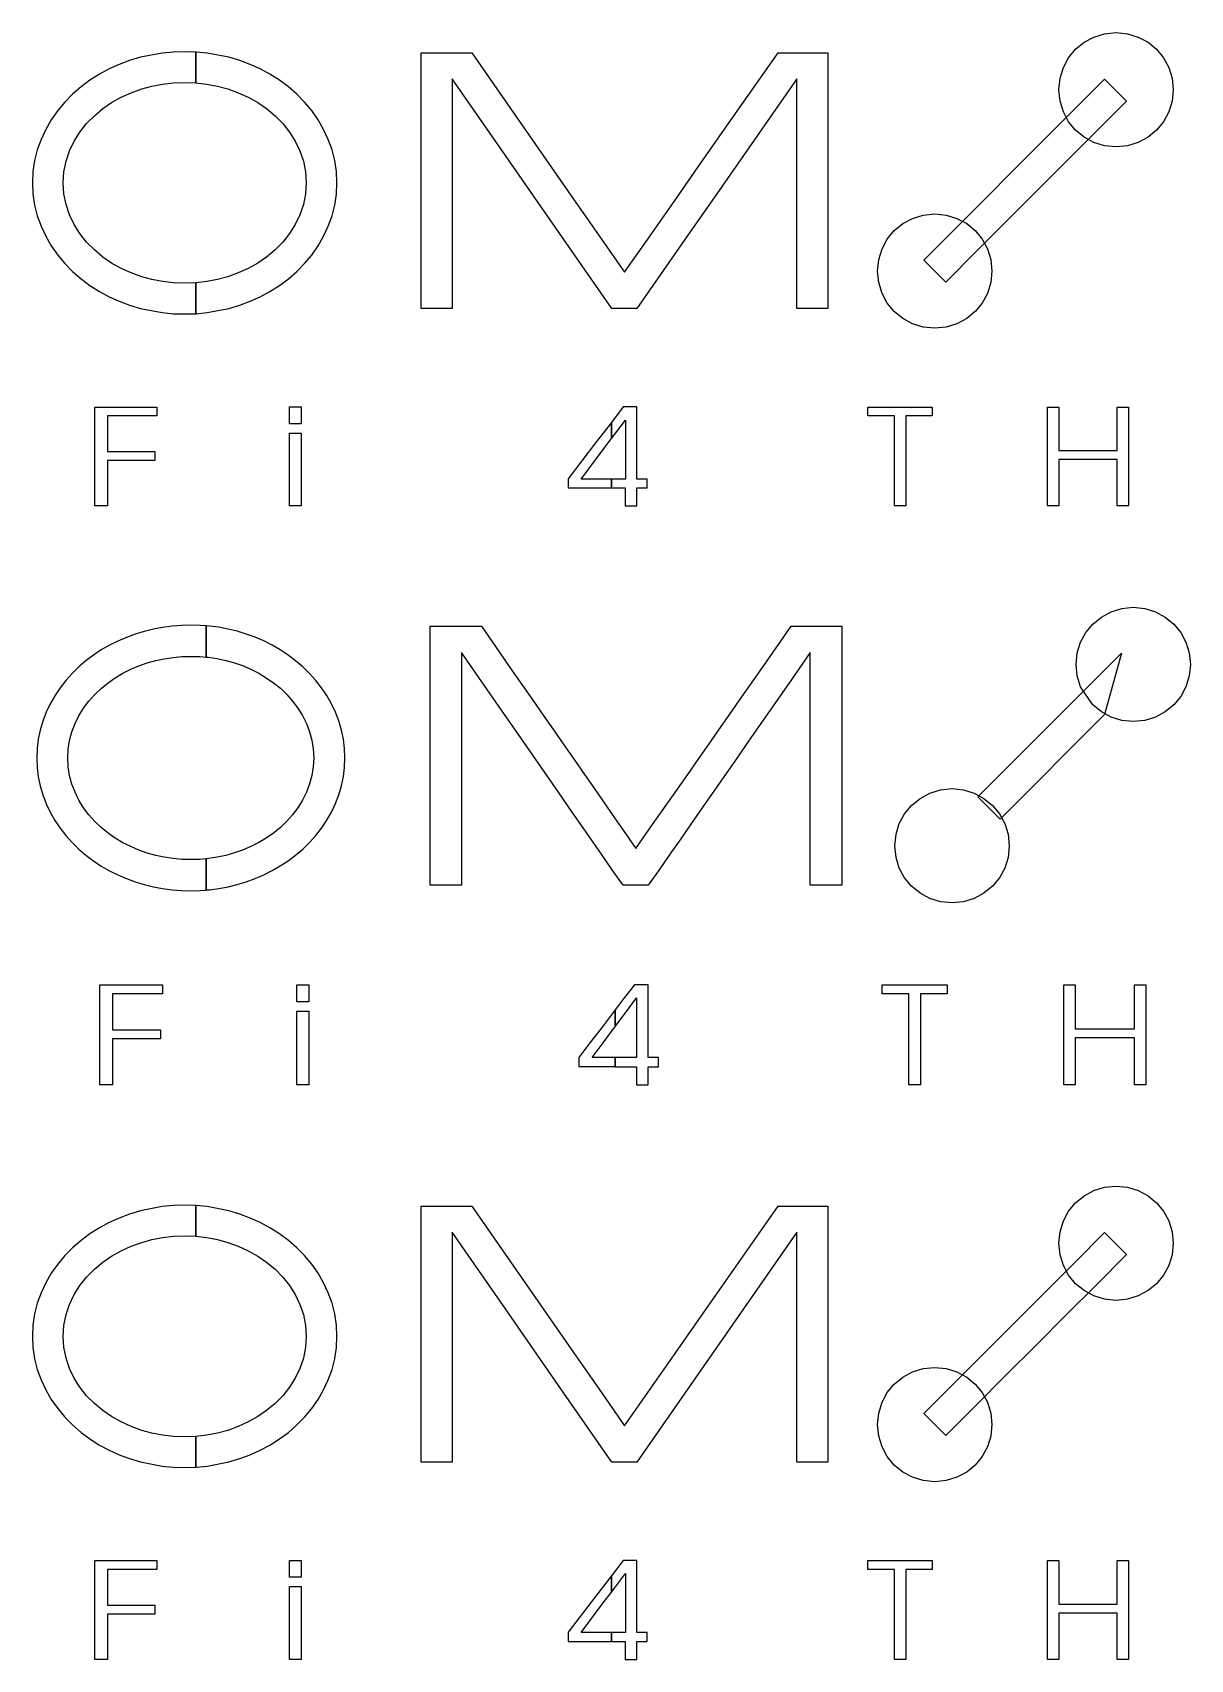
# Model space of a CAD drawing. Extents: x 0 to 129, y -3 to 21.
# Drawn here: x 77.32 to 92.62, y 0 to 21.5 of the extents above; entities that cross this region are included whole.
import ezdxf

# ---------------------------------------------------------------- set-up
doc = ezdxf.new("R2010")
doc.units = 0
doc.layers.add('48', color=253, linetype='CONTINUOUS')

msp = doc.modelspace()

# ---------------------------------------------------------------- linework, layer by layer
at = {"layer": '48'}
for p, q in [((91.4834, 21.4806), (91.6358, 21.4959)), ((91.6358, 21.4959), (91.7882, 21.4806)), ((91.1013, 21.2749), (91.2131, 21.3671)), ((91.2131, 21.3671), (91.3414, 21.4367)), ((91.3414, 21.4367), (91.4834, 21.4806)), ((91.7882, 21.4806), (91.9301, 21.4367)), ((91.9301, 21.4367), (92.0584, 21.3671)), ((92.0584, 21.3671), (92.1702, 21.2749)), ((78.4605, 21.0737), (78.3277, 21.0143)), ((78.5995, 21.1253), (78.4605, 21.0737)), ((78.7442, 21.169), (78.5995, 21.1253)), ((79.028, 21.2246), (78.7442, 21.169)), ((79.1768, 21.2386), (79.028, 21.2246)), ((79.3277, 21.2426), (79.1768, 21.2386)), ((79.4725, 21.2386), (79.3277, 21.2426)), ((79.4725, 20.8317), (79.4725, 21.2386)), ((79.4765, 21.2386), (79.4725, 21.2386)), ((79.4725, 21.2386), (79.4725, 20.8317)), ((79.6254, 21.2246), (79.4765, 21.2386)), ((79.9091, 21.169), (79.6254, 21.2246)), ((80.0539, 21.1253), (79.9091, 21.169)), ((80.1928, 21.0737), (80.0539, 21.1253)), ((80.3256, 21.0143), (80.1928, 21.0737)), ((82.4514, 17.8479), (82.4514, 21.2282)), ((82.4514, 21.2282), (83.1209, 21.2282)), ((83.1209, 21.2282), (84.4671, 19.2947)), ((86.4925, 20.2614), (87.1687, 21.2282)), ((87.1687, 21.2282), (87.828, 21.2282)), ((87.828, 21.2282), (87.828, 17.8479)), ((90.9395, 21.0349), (91.0091, 21.1631)), ((91.0091, 21.1631), (91.1013, 21.2749)), ((92.1702, 21.2749), (92.2624, 21.1631)), ((92.2624, 21.1631), (92.332, 21.0349)), ((78.0737, 20.8655), (77.9566, 20.7781)), ((78.2007, 20.945), (78.0737, 20.8655)), ((78.3277, 21.0143), (78.2007, 20.945)), ((80.4526, 20.945), (80.3256, 21.0143)), ((80.5796, 20.8655), (80.4526, 20.945)), ((80.6988, 20.7781), (80.5796, 20.8655)), ((83.2136, 20.3795), (82.8621, 20.8858)), ((82.8621, 20.8858), (82.8621, 17.8479)), ((87.4171, 20.8858), (87.0645, 20.3795)), ((87.4171, 17.8479), (87.4171, 20.8858)), ((90.8804, 20.7405), (90.8956, 20.8929)), ((90.8956, 20.8929), (90.9395, 21.0349)), ((91.0864, 20.4819), (91.4849, 20.8804)), ((91.4849, 20.8804), (91.7755, 20.5899)), ((92.332, 21.0349), (92.3759, 20.8929)), ((92.3759, 20.8929), (92.3912, 20.7405)), ((77.8453, 20.6808), (77.7442, 20.5777)), ((77.9566, 20.7781), (77.8453, 20.6808)), ((78.3615, 20.5698), (78.4864, 20.6412)), ((78.4864, 20.6412), (78.6193, 20.7006)), ((78.6193, 20.7006), (78.7582, 20.7522)), ((78.7582, 20.7522), (78.8931, 20.788)), ((78.8931, 20.788), (79.0341, 20.8157)), ((79.0341, 20.8157), (79.1788, 20.8317)), ((79.1788, 20.8317), (79.3277, 20.8375)), ((79.3277, 20.8375), (79.4725, 20.8317)), ((79.4725, 20.8317), (79.4745, 20.8317)), ((79.4745, 20.8317), (79.6193, 20.8157)), ((79.6193, 20.8157), (79.7602, 20.788)), ((79.7602, 20.788), (79.8951, 20.7522)), ((79.8951, 20.7522), (80.0341, 20.7006)), ((80.0341, 20.7006), (80.1669, 20.6412)), ((80.1669, 20.6412), (80.2919, 20.5698)), ((80.808, 20.6808), (80.6988, 20.7781)), ((80.9111, 20.5777), (80.808, 20.6808)), ((90.8956, 20.5881), (90.8804, 20.7405)), ((92.3912, 20.7405), (92.3759, 20.5881)), ((77.649, 20.4646), (77.5636, 20.3435)), ((77.7442, 20.5777), (77.649, 20.4646)), ((78.1334, 20.3971), (78.2464, 20.4903)), ((78.2464, 20.4903), (78.3615, 20.5698)), ((80.2919, 20.5698), (80.4069, 20.4923)), ((80.4069, 20.4923), (80.522, 20.3971)), ((81.0064, 20.4646), (80.9111, 20.5777)), ((81.0897, 20.3435), (81.0064, 20.4646)), ((89.0937, 18.4893), (91.0864, 20.4819)), ((90.9395, 20.4461), (90.8956, 20.5881)), ((91.0091, 20.3178), (90.9395, 20.4461)), ((91.7755, 20.5899), (91.3769, 20.1913)), ((92.332, 20.4461), (92.2624, 20.3178)), ((92.3759, 20.5881), (92.332, 20.4461)), ((77.4902, 20.2165), (77.4288, 20.0836)), ((77.5636, 20.3435), (77.4902, 20.2165)), ((77.9408, 20.1809), (78.0302, 20.294)), ((78.0302, 20.294), (78.1334, 20.3971)), ((80.522, 20.3971), (80.6231, 20.294)), ((80.6231, 20.294), (80.7125, 20.1809)), ((81.1631, 20.2165), (81.0897, 20.3435)), ((81.2246, 20.0836), (81.1631, 20.2165)), ((83.5654, 19.8733), (83.2136, 20.3795)), ((86.1544, 19.7781), (86.4925, 20.2614)), ((87.0645, 20.3795), (86.3594, 19.3671)), ((91.1013, 20.2061), (91.0091, 20.3178)), ((91.2131, 20.1139), (91.1013, 20.2061)), ((92.1702, 20.2061), (92.0584, 20.1139)), ((92.2624, 20.3178), (92.1702, 20.2061)), ((77.4288, 20.0836), (77.3792, 19.9467)), ((77.8039, 19.9328), (77.8654, 20.0618)), ((77.8654, 20.0618), (77.9408, 20.1809)), ((80.7125, 20.1809), (80.7879, 20.0618)), ((80.7879, 20.0618), (80.8494, 19.9328)), ((81.2741, 19.9467), (81.2246, 20.0836)), ((91.3769, 20.1913), (90.9784, 19.7928)), ((91.3414, 20.0443), (91.2131, 20.1139)), ((91.4834, 20.0003), (91.3414, 20.0443)), ((91.6358, 19.9851), (91.4834, 20.0003)), ((91.7882, 20.0003), (91.6358, 19.9851)), ((91.9301, 20.0443), (91.7882, 20.0003)), ((92.0584, 20.1139), (91.9301, 20.0443)), ((77.3434, 19.8058), (77.3216, 19.659)), ((77.3792, 19.9467), (77.3434, 19.8058)), ((77.7305, 19.6549), (77.7582, 19.7979)), ((77.7582, 19.7979), (77.8039, 19.9328)), ((80.8494, 19.9328), (80.8951, 19.7979)), ((80.8951, 19.7979), (80.9228, 19.6549)), ((81.3099, 19.8058), (81.2741, 19.9467)), ((81.3317, 19.659), (81.3099, 19.8058)), ((84.269, 18.8609), (83.5654, 19.8733)), ((85.8164, 19.2947), (86.1544, 19.7781)), ((90.9784, 19.7928), (90.5799, 19.3943)), ((77.3216, 19.659), (77.3157, 19.5101)), ((77.7206, 19.5101), (77.7305, 19.6549)), ((80.9228, 19.6549), (80.9327, 19.5101)), ((81.3396, 19.5101), (81.3317, 19.659)), ((77.3157, 19.5101), (77.3216, 19.3613)), ((77.3216, 19.3613), (77.3434, 19.2144)), ((77.7305, 19.3653), (77.7206, 19.5101)), ((77.7582, 19.2223), (77.7305, 19.3653)), ((80.9228, 19.3653), (80.8951, 19.2223)), ((80.9327, 19.5101), (80.9228, 19.3653)), ((81.3099, 19.2144), (81.3317, 19.3613)), ((81.3317, 19.3613), (81.3396, 19.5101)), ((86.3594, 19.3671), (86.0069, 18.8609)), ((90.5799, 19.3943), (90.1814, 18.9958)), ((77.3434, 19.2144), (77.3792, 19.0735)), ((77.8039, 19.0875), (77.7582, 19.2223)), ((80.8951, 19.2223), (80.8494, 19.0875)), ((81.2741, 19.0735), (81.3099, 19.2144)), ((84.4671, 19.2947), (84.8037, 18.8114)), ((85.4783, 18.8114), (85.8164, 19.2947)), ((77.3792, 19.0735), (77.4288, 18.9366)), ((77.4288, 18.9366), (77.4902, 18.8037)), ((77.8654, 18.9584), (77.8039, 19.0875)), ((77.9408, 18.8393), (77.8654, 18.9584)), ((80.7879, 18.9584), (80.7125, 18.8393)), ((80.8494, 19.0875), (80.7879, 18.9584)), ((81.1631, 18.8037), (81.2246, 18.9366)), ((81.2246, 18.9366), (81.2741, 19.0735)), ((88.7051, 18.8789), (88.8169, 18.9711)), ((88.8169, 18.9711), (88.9451, 19.0407)), ((88.9451, 19.0407), (89.0871, 19.0847)), ((89.0871, 19.0847), (89.2395, 19.0999)), ((89.2395, 19.0999), (89.3919, 19.0847)), ((89.3919, 19.0847), (89.5339, 19.0407)), ((89.5339, 19.0407), (89.6622, 18.9711)), ((89.6622, 18.9711), (89.7739, 18.8789)), ((90.1814, 18.9958), (89.7828, 18.5972)), ((77.4902, 18.8037), (77.5636, 18.6767)), ((78.0302, 18.7263), (77.9408, 18.8393)), ((78.1334, 18.6231), (78.0302, 18.7263)), ((80.6231, 18.7263), (80.522, 18.6231)), ((80.7125, 18.8393), (80.6231, 18.7263)), ((81.0897, 18.6767), (81.1631, 18.8037)), ((84.6205, 18.3547), (84.269, 18.8609)), ((84.8037, 18.8114), (85.1402, 18.328)), ((85.1402, 18.328), (85.4783, 18.8114)), ((86.0069, 18.8609), (85.6543, 18.3547)), ((88.5433, 18.6389), (88.6129, 18.7672)), ((88.6129, 18.7672), (88.7051, 18.8789)), ((89.7739, 18.8789), (89.8661, 18.7672)), ((89.8661, 18.7672), (89.9357, 18.6389)), ((77.5636, 18.6767), (77.649, 18.5556)), ((77.649, 18.5556), (77.7442, 18.4425)), ((78.2464, 18.5299), (78.1334, 18.6231)), ((78.3615, 18.4504), (78.2464, 18.5299)), ((80.4069, 18.5299), (80.2919, 18.4504)), ((80.522, 18.6231), (80.4069, 18.5299)), ((80.9111, 18.4425), (81.0064, 18.5556)), ((81.0064, 18.5556), (81.0897, 18.6767)), ((88.4841, 18.3445), (88.4994, 18.4969)), ((88.4994, 18.4969), (88.5433, 18.6389)), ((89.3843, 18.1987), (89.0937, 18.4893)), ((89.7828, 18.5972), (89.3843, 18.1987)), ((89.9357, 18.6389), (89.9797, 18.4969)), ((89.9797, 18.4969), (89.9949, 18.3445)), ((77.7442, 18.4425), (77.8453, 18.3394)), ((77.8453, 18.3394), (77.9566, 18.2421)), ((78.4864, 18.379), (78.3615, 18.4504)), ((78.6193, 18.3196), (78.4864, 18.379)), ((78.7582, 18.268), (78.6193, 18.3196)), ((80.0341, 18.3196), (79.8951, 18.268)), ((80.1669, 18.379), (80.0341, 18.3196)), ((80.2919, 18.4504), (80.1669, 18.379)), ((80.6988, 18.2421), (80.808, 18.3394)), ((80.808, 18.3394), (80.9111, 18.4425)), ((84.9723, 17.8484), (84.6205, 18.3547)), ((85.6543, 18.3547), (85.3018, 17.8484)), ((88.4994, 18.1921), (88.4841, 18.3445)), ((89.9949, 18.3445), (89.9797, 18.1921)), ((77.9566, 18.2421), (78.0737, 18.1548)), ((78.0737, 18.1548), (78.2007, 18.0735)), ((78.2007, 18.0735), (78.3277, 18.0059)), ((78.8931, 18.2322), (78.7582, 18.268)), ((79.0341, 18.2045), (78.8931, 18.2322)), ((79.1788, 18.1885), (79.0341, 18.2045)), ((79.3277, 18.1827), (79.1788, 18.1885)), ((79.4725, 18.1885), (79.3277, 18.1827)), ((79.4725, 17.7816), (79.4725, 18.1885)), ((79.4745, 18.1885), (79.4725, 18.1885)), ((79.4725, 18.1885), (79.4725, 17.7816)), ((79.6193, 18.2045), (79.4745, 18.1885)), ((79.7602, 18.2322), (79.6193, 18.2045)), ((79.8951, 18.268), (79.7602, 18.2322)), ((80.3256, 18.0059), (80.4526, 18.0735)), ((80.4526, 18.0735), (80.5796, 18.1548)), ((80.5796, 18.1548), (80.6988, 18.2421)), ((88.5433, 18.0501), (88.4994, 18.1921)), ((89.9797, 18.1921), (89.9357, 18.0501)), ((78.3277, 18.0059), (78.4605, 17.9465)), ((78.4605, 17.9465), (78.5995, 17.8949)), ((78.5995, 17.8949), (78.7442, 17.8512)), ((78.7442, 17.8512), (79.028, 17.7956)), ((79.6254, 17.7956), (79.9091, 17.8512)), ((79.9091, 17.8512), (80.0539, 17.8949)), ((80.0539, 17.8949), (80.1928, 17.9465)), ((80.1928, 17.9465), (80.3256, 18.0059)), ((82.8621, 17.8479), (82.4514, 17.8479)), ((85.302, 17.8484), (84.9723, 17.8484)), ((85.3018, 17.8484), (85.302, 17.8484)), ((87.828, 17.8479), (87.4171, 17.8479)), ((88.6129, 17.9218), (88.5433, 18.0501)), ((88.7051, 17.8101), (88.6129, 17.9218)), ((89.8661, 17.9218), (89.7739, 17.8101)), ((89.9357, 18.0501), (89.8661, 17.9218)), ((79.028, 17.7956), (79.1768, 17.7816)), ((79.1768, 17.7816), (79.3277, 17.7776)), ((79.3277, 17.7776), (79.4725, 17.7816)), ((79.4725, 17.7816), (79.4765, 17.7816)), ((79.4765, 17.7816), (79.6254, 17.7956)), ((88.8169, 17.7179), (88.7051, 17.8101)), ((88.9451, 17.6483), (88.8169, 17.7179)), ((89.0871, 17.6043), (88.9451, 17.6483)), ((89.5339, 17.6483), (89.3919, 17.6043)), ((89.6622, 17.7179), (89.5339, 17.6483)), ((89.7739, 17.8101), (89.6622, 17.7179)), ((89.2395, 17.5891), (89.0871, 17.6043)), ((89.3919, 17.6043), (89.2395, 17.5891)), ((78.141, 15.2416), (78.141, 16.5485)), ((78.141, 16.5485), (78.9579, 16.5485)), ((78.9579, 16.4306), (78.3046, 16.4306)), ((78.3046, 16.4306), (78.3046, 15.9587)), ((78.9579, 16.5485), (78.9579, 16.4306)), ((80.714, 16.5502), (80.8677, 16.5502)), ((80.714, 16.3282), (80.714, 16.5502)), ((80.8677, 16.5502), (80.8677, 16.3282)), ((84.966, 16.345), (84.7577, 16.075)), ((85.1227, 16.5492), (84.966, 16.3448)), ((84.966, 16.1304), (85.1506, 16.3765)), ((84.966, 16.1306), (84.966, 16.345)), ((84.966, 16.3448), (84.966, 16.1304)), ((85.3013, 16.5492), (85.1227, 16.5492)), ((85.1506, 16.3765), (85.1506, 15.5967)), ((85.3013, 15.5967), (85.3013, 16.5492)), ((88.3561, 16.5485), (89.2075, 16.5485)), ((88.3561, 16.4306), (88.3561, 16.5485)), ((88.7064, 16.4306), (88.3561, 16.4306)), ((88.7064, 15.2414), (88.7064, 16.4306)), ((89.2075, 16.4306), (88.8575, 16.4306)), ((88.8575, 16.4306), (88.8575, 15.2414)), ((89.2075, 16.5485), (89.2075, 16.4306)), ((90.728, 16.5485), (90.8793, 16.5485)), ((90.728, 15.2416), (90.728, 16.5485)), ((90.8793, 16.5485), (90.8793, 15.9724)), ((91.651, 15.9724), (91.651, 16.5485)), ((91.651, 16.5485), (91.8021, 16.5485)), ((91.8021, 16.5485), (91.8021, 15.2416)), ((80.8677, 16.3282), (80.714, 16.3282)), ((80.714, 16.2048), (80.8677, 16.2048)), ((80.714, 15.2416), (80.714, 16.2048)), ((80.8677, 16.2048), (80.8677, 15.2416)), ((84.8588, 15.9876), (84.966, 16.1306)), ((78.3046, 15.9587), (78.9322, 15.9587)), ((78.9322, 15.9587), (78.9322, 15.8408)), ((84.7577, 16.075), (84.3945, 15.6008)), ((84.5669, 15.5967), (84.8588, 15.9876)), ((90.8793, 15.9724), (91.651, 15.9724)), ((78.9322, 15.8408), (78.3046, 15.8408)), ((78.3046, 15.8408), (78.3046, 15.2416)), ((91.651, 15.8545), (90.8793, 15.8545)), ((90.8793, 15.8545), (90.8793, 15.2416)), ((91.651, 15.2416), (91.651, 15.8545)), ((84.3945, 15.6008), (84.3945, 15.4796)), ((84.3945, 15.4796), (84.966, 15.4796)), ((84.9657, 15.5967), (84.5669, 15.5967)), ((84.9657, 15.4796), (84.9657, 15.5967)), ((84.966, 15.4796), (84.9657, 15.4796)), ((84.9657, 15.4796), (85.1504, 15.4796)), ((84.966, 15.4796), (84.9657, 15.4796)), ((85.1506, 15.5967), (84.966, 15.5967)), ((84.966, 15.5967), (84.966, 15.4796)), ((85.1504, 15.4796), (85.1504, 15.2414)), ((85.4382, 15.5967), (85.3013, 15.5967)), ((85.3013, 15.2414), (85.3013, 15.4796)), ((85.3013, 15.4796), (85.4382, 15.4796)), ((85.4382, 15.4796), (85.4382, 15.5967)), ((78.3046, 15.2416), (78.141, 15.2416)), ((80.8677, 15.2416), (80.714, 15.2416)), ((85.1504, 15.2414), (85.3013, 15.2414)), ((88.8575, 15.2414), (88.7064, 15.2414)), ((90.8793, 15.2416), (90.728, 15.2416)), ((91.8021, 15.2416), (91.651, 15.2416)), ((91.3298, 13.6815), (91.4415, 13.7737)), ((91.4415, 13.7737), (91.5698, 13.8433)), ((91.5698, 13.8433), (91.7118, 13.8873)), ((91.7118, 13.8873), (91.8642, 13.9025)), ((91.8642, 13.9025), (92.0166, 13.8873)), ((92.0166, 13.8873), (92.1586, 13.8433)), ((92.1586, 13.8433), (92.2868, 13.7737)), ((92.2868, 13.7737), (92.3986, 13.6815)), ((78.6743, 13.5481), (78.5569, 13.5051)), ((78.7927, 13.5839), (78.6743, 13.5481)), ((78.9141, 13.6133), (78.7927, 13.5839)), ((79.0355, 13.6365), (78.9141, 13.6133)), ((79.1594, 13.6522), (79.0355, 13.6365)), ((79.2824, 13.6626), (79.1594, 13.6522)), ((79.4071, 13.6657), (79.2824, 13.6626)), ((79.5318, 13.6626), (79.4071, 13.6657)), ((79.6088, 13.6563), (79.5318, 13.6626)), ((79.6547, 13.6535), (79.6088, 13.6575)), ((79.6088, 13.6575), (79.6088, 13.2455)), ((79.6088, 13.2443), (79.6088, 13.6563)), ((79.7787, 13.6377), (79.6547, 13.6535)), ((79.9001, 13.6146), (79.7787, 13.6377)), ((80.0215, 13.5851), (79.9001, 13.6146)), ((80.1399, 13.5493), (80.0215, 13.5851)), ((80.2572, 13.5064), (80.1399, 13.5493)), ((82.5709, 10.2303), (82.5709, 13.6512)), ((82.5709, 13.6512), (83.2483, 13.6512)), ((83.2483, 13.6512), (83.3845, 13.4556)), ((87.2072, 13.4556), (87.3441, 13.6512)), ((87.3441, 13.6512), (88.0108, 13.6512)), ((88.0108, 13.6512), (88.0108, 10.2303)), ((91.168, 13.4415), (91.2376, 13.5698)), ((91.2376, 13.5698), (91.3298, 13.6815)), ((92.3986, 13.6815), (92.4908, 13.5698)), ((92.4908, 13.5698), (92.5604, 13.4415)), ((78.225, 13.3383), (78.1211, 13.2699)), ((78.3322, 13.4002), (78.225, 13.3383)), ((78.4434, 13.4559), (78.3322, 13.4002)), ((78.5569, 13.5051), (78.4434, 13.4559)), ((80.3708, 13.4571), (80.2572, 13.5064)), ((80.482, 13.4015), (80.3708, 13.4571)), ((80.5892, 13.3395), (80.482, 13.4015)), ((80.6931, 13.2712), (80.5892, 13.3395)), ((83.3845, 13.4556), (83.6568, 13.0644)), ((86.9334, 13.0644), (87.2072, 13.4556)), ((91.124, 13.2995), (91.168, 13.4415)), ((92.5604, 13.4415), (92.6043, 13.2995)), ((77.9273, 13.1142), (77.8384, 13.0284)), ((78.0218, 13.1953), (77.9273, 13.1142)), ((78.1211, 13.2699), (78.0218, 13.1953)), ((78.6131, 13.083), (78.7218, 13.129)), ((78.7218, 13.129), (78.8313, 13.1678)), ((78.8313, 13.1678), (78.9448, 13.1988)), ((78.9448, 13.1988), (79.0576, 13.2235)), ((79.0576, 13.2235), (79.1742, 13.241)), ((79.1742, 13.241), (79.29, 13.2514)), ((79.29, 13.2514), (79.4073, 13.2544)), ((79.4073, 13.2544), (79.5247, 13.2514)), ((79.5247, 13.2514), (79.6088, 13.2443)), ((79.6088, 13.2455), (79.6405, 13.2425)), ((79.6405, 13.2425), (79.7563, 13.225)), ((79.7563, 13.225), (79.8699, 13.2011)), ((79.8699, 13.2011), (79.9834, 13.1693)), ((79.9834, 13.1693), (80.0929, 13.1312)), ((80.0929, 13.1312), (80.2008, 13.0853)), ((80.7924, 13.1965), (80.6931, 13.2712)), ((80.8869, 13.1155), (80.7924, 13.1965)), ((80.9758, 13.0296), (80.8869, 13.1155)), ((83.5554, 12.4846), (82.9865, 13.3045)), ((82.9865, 13.3045), (82.9865, 10.2303)), ((87.5948, 13.3045), (87.3093, 12.8945)), ((87.5948, 10.2303), (87.5948, 13.3045)), ((89.8097, 11.3982), (91.7096, 13.2981)), ((91.1088, 13.1471), (91.124, 13.2995)), ((91.124, 12.9947), (91.1088, 13.1471)), ((91.7096, 13.2981), (91.4855, 12.4858)), ((92.6043, 13.2995), (92.6196, 13.1471)), ((92.6196, 13.1471), (92.6043, 12.9947)), ((77.7551, 12.9354), (77.6789, 12.8379)), ((77.8384, 13.0284), (77.7551, 12.9354)), ((78.2227, 12.83), (78.3139, 12.9047)), ((78.3139, 12.9047), (78.4091, 12.9712)), ((78.4091, 12.9712), (78.51, 13.0307)), ((78.51, 13.0307), (78.6131, 13.083)), ((80.2008, 13.0853), (80.3047, 13.033)), ((80.3047, 13.033), (80.4056, 12.9725)), ((80.4056, 12.9725), (80.5008, 12.906)), ((80.5008, 12.906), (80.592, 12.832)), ((81.0591, 12.9367), (80.9758, 13.0296)), ((81.1353, 12.8391), (81.0591, 12.9367)), ((83.6568, 13.0644), (83.7929, 12.8689)), ((86.7965, 12.8689), (86.9334, 13.0644)), ((91.168, 12.8527), (91.124, 12.9947)), ((92.6043, 12.9947), (92.5604, 12.8527)), ((77.6098, 12.7348), (77.5486, 12.6268)), ((77.6789, 12.8379), (77.6098, 12.7348)), ((78.0609, 12.6626), (78.1386, 12.7508)), ((78.1386, 12.7508), (78.2227, 12.83)), ((80.592, 12.832), (80.6761, 12.7518)), ((80.6761, 12.7518), (80.7538, 12.6636)), ((81.2044, 12.736), (81.1353, 12.8391)), ((81.2664, 12.6288), (81.2044, 12.736)), ((83.7929, 12.8689), (83.929, 12.6733)), ((86.6595, 12.6733), (86.7965, 12.8689)), ((87.1665, 12.6895), (86.881, 12.2796)), ((87.3093, 12.8945), (87.1665, 12.6895)), ((91.3298, 12.6127), (91.168, 12.8527)), ((92.4908, 12.7245), (92.3986, 12.6127)), ((92.5604, 12.8527), (92.4908, 12.7245)), ((77.4955, 12.5148), (77.451, 12.399)), ((77.5486, 12.6268), (77.4955, 12.5148)), ((77.8775, 12.3657), (77.9291, 12.4703)), ((77.9291, 12.4703), (77.991, 12.5697)), ((77.991, 12.5697), (78.0609, 12.6626)), ((80.7538, 12.6636), (80.8236, 12.5707)), ((80.8236, 12.5707), (80.8856, 12.4714)), ((80.8856, 12.4714), (80.9372, 12.3667)), ((81.3195, 12.5161), (81.2664, 12.6288)), ((81.3631, 12.4002), (81.3195, 12.5161)), ((83.6977, 12.2796), (83.5554, 12.4846)), ((83.929, 12.6733), (84.0652, 12.4777)), ((84.0652, 12.4777), (84.2013, 12.2821)), ((86.3857, 12.2821), (86.5226, 12.4777)), ((86.5226, 12.4777), (86.6595, 12.6733)), ((91.4855, 12.4858), (90.1038, 11.1041)), ((91.4415, 12.5205), (91.3298, 12.6127)), ((91.5698, 12.4509), (91.4415, 12.5205)), ((92.2868, 12.5205), (92.1586, 12.4509)), ((92.3986, 12.6127), (92.2868, 12.5205)), ((77.416, 12.2798), (77.3906, 12.1584)), ((77.451, 12.399), (77.416, 12.2798)), ((77.8061, 12.1434), (77.8364, 12.257)), ((77.8364, 12.257), (77.8775, 12.3657)), ((80.9372, 12.3667), (80.9783, 12.258)), ((80.9783, 12.258), (81.0086, 12.1452)), ((81.3982, 12.2811), (81.3631, 12.4002)), ((81.4236, 12.1597), (81.3982, 12.2811)), ((84.2666, 11.4597), (83.6977, 12.2796)), ((84.2013, 12.2821), (84.3375, 12.0865)), ((86.2488, 12.0865), (86.3857, 12.2821)), ((86.881, 12.2796), (86.7383, 12.0746)), ((91.7118, 12.407), (91.5698, 12.4509)), ((91.8642, 12.3917), (91.7118, 12.407)), ((92.0166, 12.407), (91.8642, 12.3917)), ((92.1586, 12.4509), (92.0166, 12.407)), ((77.3906, 12.1584), (77.3756, 12.0355)), ((77.7886, 12.0291), (77.8061, 12.1434)), ((81.0086, 12.1452), (81.0261, 12.0302)), ((81.4386, 12.0368), (81.4236, 12.1597)), ((84.3375, 12.0865), (84.4736, 11.891)), ((86.1119, 11.891), (86.2488, 12.0865)), ((86.7383, 12.0746), (86.5955, 11.8696)), ((77.3756, 12.0355), (77.3708, 11.9108)), ((77.3708, 11.9108), (77.3756, 11.7861)), ((77.7822, 11.9118), (77.7886, 12.0291)), ((77.7886, 11.7944), (77.7822, 11.9118)), ((81.0261, 12.0302), (81.0324, 11.9128)), ((81.0324, 11.9128), (81.0261, 11.7955)), ((81.4434, 11.912), (81.4386, 12.0368)), ((81.4386, 11.7873), (81.4434, 11.912)), ((84.4736, 11.891), (84.6098, 11.6954)), ((85.975, 11.6954), (86.1119, 11.891)), ((86.5955, 11.8696), (86.4528, 11.6646)), ((77.3756, 11.7861), (77.3906, 11.6639)), ((77.3906, 11.6639), (77.416, 11.5417)), ((77.8061, 11.6801), (77.7886, 11.7944)), ((77.8364, 11.5674), (77.8061, 11.6801)), ((81.0086, 11.6812), (80.9783, 11.5684)), ((81.0261, 11.7955), (81.0086, 11.6812)), ((81.3982, 11.543), (81.4236, 11.6652)), ((81.4236, 11.6652), (81.4386, 11.7873)), ((84.6098, 11.6954), (84.7459, 11.4998)), ((85.8381, 11.4998), (85.975, 11.6954)), ((86.4528, 11.6646), (86.1673, 11.2547)), ((77.416, 11.5417), (77.451, 11.4226)), ((77.451, 11.4226), (77.4955, 11.3068)), ((77.8775, 11.4579), (77.8364, 11.5674)), ((77.9291, 11.354), (77.8775, 11.4579)), ((80.9372, 11.4589), (80.8856, 11.355)), ((80.9783, 11.5684), (80.9372, 11.4589)), ((81.3195, 11.308), (81.3631, 11.4239)), ((81.3631, 11.4239), (81.3982, 11.543)), ((84.4089, 11.2547), (84.2666, 11.4597)), ((84.7459, 11.4998), (85.0182, 11.1086)), ((85.5643, 11.1086), (85.8381, 11.4998)), ((89.0453, 11.3777), (89.1736, 11.4473)), ((89.1736, 11.4473), (89.3155, 11.4913)), ((89.3155, 11.4913), (89.4679, 11.5065)), ((89.4679, 11.5065), (89.6203, 11.4913)), ((89.6203, 11.4913), (89.7623, 11.4473)), ((89.7623, 11.4473), (89.8906, 11.3777)), ((90.1038, 11.1041), (89.8097, 11.3982)), ((77.4955, 11.3068), (77.5486, 11.1948)), ((77.5486, 11.1948), (77.6098, 11.0868)), ((77.991, 11.2539), (77.9291, 11.354)), ((78.0609, 11.161), (77.991, 11.2539)), ((80.8236, 11.255), (80.7538, 11.162)), ((80.8856, 11.355), (80.8236, 11.255)), ((81.2044, 11.0881), (81.2664, 11.196)), ((81.2664, 11.196), (81.3195, 11.308)), ((84.6933, 10.8447), (84.4089, 11.2547)), ((86.1673, 11.2547), (86.0245, 11.0497)), ((88.8413, 11.1738), (88.9335, 11.2855)), ((88.9335, 11.2855), (89.0453, 11.3777)), ((89.8906, 11.3777), (90.0024, 11.2855)), ((90.0024, 11.2855), (90.0946, 11.1738)), ((77.6098, 11.0868), (77.6789, 10.9837)), ((77.6789, 10.9837), (77.7551, 10.8861)), ((78.1386, 11.0736), (78.0609, 11.161)), ((78.2227, 10.9933), (78.1386, 11.0736)), ((78.3139, 10.9187), (78.2227, 10.9933)), ((80.592, 10.9943), (80.5008, 10.9197)), ((80.6761, 11.0746), (80.592, 10.9943)), ((80.7538, 11.162), (80.6761, 11.0746)), ((81.0591, 10.8874), (81.1353, 10.9849)), ((81.1353, 10.9849), (81.2044, 11.0881)), ((85.0182, 11.1086), (85.1543, 10.9131)), ((85.4274, 10.9131), (85.5643, 11.1086)), ((86.0245, 11.0497), (85.8818, 10.8447)), ((88.7278, 10.9035), (88.7717, 11.0455)), ((88.7717, 11.0455), (88.8413, 11.1738)), ((90.0946, 11.1738), (90.1642, 11.0455)), ((90.1642, 11.0455), (90.2081, 10.9035)), ((77.7551, 10.8861), (77.8384, 10.7942)), ((77.8384, 10.7942), (77.9273, 10.7076)), ((78.4091, 10.8529), (78.3139, 10.9187)), ((78.51, 10.7924), (78.4091, 10.8529)), ((78.6131, 10.7401), (78.51, 10.7924)), ((80.3047, 10.7934), (80.2008, 10.7411)), ((80.4056, 10.8539), (80.3047, 10.7934)), ((80.5008, 10.9197), (80.4056, 10.8539)), ((80.8869, 10.7088), (80.9758, 10.7955)), ((80.9758, 10.7955), (81.0591, 10.8874)), ((84.8356, 10.6398), (84.6933, 10.8447)), ((85.1543, 10.9131), (85.2905, 10.7175)), ((85.2905, 10.7175), (85.4274, 10.9131)), ((85.8818, 10.8447), (85.7391, 10.6398)), ((88.7126, 10.7511), (88.7278, 10.9035)), ((88.7278, 10.5987), (88.7126, 10.7511)), ((90.2081, 10.9035), (90.2233, 10.7511)), ((90.2233, 10.7511), (90.2081, 10.5987)), ((77.9273, 10.7076), (78.0218, 10.6266)), ((78.0218, 10.6266), (78.1211, 10.5526)), ((78.1211, 10.5526), (78.225, 10.4836)), ((78.7218, 10.6941), (78.6131, 10.7401)), ((78.8313, 10.656), (78.7218, 10.6941)), ((78.9448, 10.6243), (78.8313, 10.656)), ((79.0576, 10.5996), (78.9448, 10.6243)), ((79.1742, 10.5821), (79.0576, 10.5996)), ((79.29, 10.5717), (79.1742, 10.5821)), ((79.4073, 10.5686), (79.29, 10.5717)), ((79.5247, 10.5717), (79.4073, 10.5686)), ((79.6088, 10.5788), (79.5247, 10.5717)), ((79.6405, 10.5831), (79.6088, 10.5801)), ((79.6088, 10.5801), (79.6088, 10.1676)), ((79.6088, 10.1661), (79.6088, 10.5788)), ((79.7563, 10.6006), (79.6405, 10.5831)), ((79.8699, 10.6253), (79.7563, 10.6006)), ((79.9834, 10.657), (79.8699, 10.6253)), ((80.0929, 10.6951), (79.9834, 10.657)), ((80.2008, 10.7411), (80.0929, 10.6951)), ((80.5892, 10.4848), (80.6931, 10.5539)), ((80.6931, 10.5539), (80.7924, 10.6278)), ((80.7924, 10.6278), (80.8869, 10.7088)), ((84.9778, 10.4348), (84.8356, 10.6398)), ((85.7391, 10.6398), (85.5963, 10.4348)), ((88.7717, 10.4567), (88.7278, 10.5987)), ((90.2081, 10.5987), (90.1642, 10.4567)), ((78.225, 10.4836), (78.3322, 10.4216)), ((78.3322, 10.4216), (78.4442, 10.3659)), ((78.4442, 10.3659), (78.5569, 10.3174)), ((78.5569, 10.3174), (78.6743, 10.2745)), ((80.1399, 10.2758), (80.2572, 10.3187)), ((80.2572, 10.3187), (80.3708, 10.3672)), ((80.3708, 10.3672), (80.482, 10.4228)), ((80.482, 10.4228), (80.5892, 10.4848)), ((85.1201, 10.2298), (84.9778, 10.4348)), ((85.5963, 10.4348), (85.4536, 10.2298)), ((88.8413, 10.3285), (88.7717, 10.4567)), ((88.9335, 10.2167), (88.8413, 10.3285)), ((90.0946, 10.3285), (90.0024, 10.2167)), ((90.1642, 10.4567), (90.0946, 10.3285)), ((78.6743, 10.2745), (78.7927, 10.2387)), ((78.7927, 10.2387), (78.9141, 10.2085)), ((78.9141, 10.2085), (79.0355, 10.1861)), ((79.0355, 10.1861), (79.1594, 10.1694)), ((79.1594, 10.1694), (79.2824, 10.1597)), ((79.2824, 10.1597), (79.4071, 10.1567)), ((79.4071, 10.1567), (79.5318, 10.1597)), ((79.5318, 10.1597), (79.6088, 10.1661)), ((79.6088, 10.1676), (79.6547, 10.1706)), ((79.6547, 10.1706), (79.7787, 10.1874)), ((79.7787, 10.1874), (79.9001, 10.2097)), ((79.9001, 10.2097), (80.0215, 10.24)), ((80.0215, 10.24), (80.1399, 10.2758)), ((82.9865, 10.2303), (82.5709, 10.2303)), ((85.4536, 10.2298), (85.1201, 10.2298)), ((88.0108, 10.2303), (87.5948, 10.2303)), ((89.0453, 10.1245), (88.9335, 10.2167)), ((89.1736, 10.0549), (89.0453, 10.1245)), ((89.8906, 10.1245), (89.7623, 10.0549)), ((90.0024, 10.2167), (89.8906, 10.1245)), ((89.3155, 10.011), (89.1736, 10.0549)), ((89.4679, 9.9957), (89.3155, 10.011)), ((89.6203, 10.011), (89.4679, 9.9957)), ((89.7623, 10.0549), (89.6203, 10.011)), ((78.2072, 7.592), (78.2072, 8.9148)), ((78.2072, 8.9148), (79.034, 8.9148)), ((79.034, 8.9148), (79.034, 8.7957)), ((80.8109, 8.9164), (80.9664, 8.9164)), ((80.8109, 8.6918), (80.8109, 8.9164)), ((80.9664, 8.9164), (80.9664, 8.6918)), ((85.2714, 8.9143), (85.1239, 8.7231)), ((85.4523, 8.9143), (85.2714, 8.9143)), ((85.4523, 7.9522), (85.4523, 8.9143)), ((88.544, 8.9148), (89.4055, 8.9148)), ((88.544, 8.7957), (88.544, 8.9148)), ((89.4055, 8.9148), (89.4055, 8.7957)), ((90.9438, 8.9148), (91.0967, 8.9148)), ((90.9438, 7.592), (90.9438, 8.9148)), ((91.0967, 8.9148), (91.0967, 8.3319)), ((91.878, 8.3319), (91.878, 8.9148)), ((91.878, 8.9148), (92.0311, 8.9148)), ((92.0311, 8.9148), (92.0311, 7.592)), ((79.034, 8.7957), (78.3725, 8.7957)), ((78.3725, 8.7957), (78.3725, 8.3182)), ((80.9664, 8.6918), (80.8109, 8.6918)), ((85.1239, 8.7231), (85.0159, 8.5826)), ((85.1516, 8.5445), (85.2991, 8.7414)), ((85.2991, 8.7414), (85.2991, 7.9524)), ((88.8986, 8.7957), (88.544, 8.7957)), ((88.8986, 7.5928), (88.8986, 8.7957)), ((89.4055, 8.7957), (89.0515, 8.7957)), ((89.0515, 8.7957), (89.0515, 7.5928)), ((80.8109, 8.5664), (80.9664, 8.5664)), ((80.8109, 7.592), (80.8109, 8.5664)), ((80.9664, 8.5664), (80.9664, 7.592)), ((84.9763, 8.5308), (84.8295, 8.3395)), ((85.0159, 8.5824), (84.9763, 8.5308)), ((85.0159, 8.5826), (85.0159, 8.3619)), ((85.0159, 8.3616), (85.0159, 8.5824)), ((85.0159, 8.3619), (85.1516, 8.5445)), ((78.3725, 8.3182), (79.0081, 8.3182)), ((79.0081, 8.1991), (78.3725, 8.1991)), ((78.3725, 8.1991), (78.3725, 7.5925)), ((79.0081, 8.3182), (79.0081, 8.1991)), ((84.8295, 8.3395), (84.6819, 8.1475)), ((84.8572, 8.1498), (85.0047, 8.3467)), ((85.0047, 8.3467), (85.0159, 8.3616)), ((91.0967, 8.3319), (91.878, 8.3319)), ((91.878, 8.2123), (91.0967, 8.2123)), ((91.0967, 8.2123), (91.0967, 7.592)), ((91.878, 7.592), (91.878, 8.2123)), ((84.6819, 8.1475), (84.5343, 7.9563)), ((84.5343, 7.9563), (84.5343, 7.8333)), ((84.7104, 7.9522), (84.8572, 8.1498)), ((84.5343, 7.8333), (85.0162, 7.8333)), ((85.0159, 7.9522), (84.7104, 7.9522)), ((85.2991, 7.9524), (85.0157, 7.9524)), ((85.0157, 7.9524), (85.0157, 7.8333)), ((85.0157, 7.8333), (85.0159, 7.8331)), ((85.0159, 7.8331), (85.0159, 7.9522)), ((85.0162, 7.8333), (85.0159, 7.8331)), ((85.0159, 7.8331), (85.2991, 7.8331)), ((85.2991, 7.8331), (85.2991, 7.5918)), ((85.5905, 7.9522), (85.4523, 7.9522)), ((85.4523, 7.5918), (85.4523, 7.8331)), ((85.4523, 7.8331), (85.5905, 7.8331)), ((85.5905, 7.8331), (85.5905, 7.9522)), ((78.3725, 7.5925), (78.2072, 7.5925)), ((78.2072, 7.5925), (78.2072, 7.592)), ((80.9664, 7.592), (80.8109, 7.592)), ((85.2991, 7.5918), (85.4523, 7.5918)), ((89.0515, 7.5928), (88.8986, 7.5928)), ((91.0967, 7.592), (90.9438, 7.592)), ((92.0311, 7.592), (91.878, 7.592)), ((91.3414, 6.1967), (91.4834, 6.2406)), ((91.4834, 6.2406), (91.6358, 6.2559)), ((91.6358, 6.2559), (91.7882, 6.2406)), ((91.7882, 6.2406), (91.9301, 6.1967)), ((91.0091, 5.9231), (91.1013, 6.0349)), ((91.1013, 6.0349), (91.2131, 6.1271)), ((91.2131, 6.1271), (91.3414, 6.1967)), ((91.9301, 6.1967), (92.0584, 6.1271)), ((92.0584, 6.1271), (92.1702, 6.0349)), ((92.1702, 6.0349), (92.2624, 5.9231)), ((78.4605, 5.8337), (78.3277, 5.7743)), ((78.5995, 5.8853), (78.4605, 5.8337)), ((78.7442, 5.929), (78.5995, 5.8853)), ((79.028, 5.9846), (78.7442, 5.929)), ((79.1768, 5.9986), (79.028, 5.9846)), ((79.3277, 6.0026), (79.1768, 5.9986)), ((79.4725, 5.9986), (79.3277, 6.0026)), ((79.4725, 5.5917), (79.4725, 5.9986)), ((79.4765, 5.9986), (79.4725, 5.9986)), ((79.4725, 5.9986), (79.4725, 5.5917)), ((79.6254, 5.9846), (79.4765, 5.9986)), ((79.9091, 5.929), (79.6254, 5.9846)), ((80.0539, 5.8853), (79.9091, 5.929)), ((80.1928, 5.8337), (80.0539, 5.8853)), ((80.3256, 5.7743), (80.1928, 5.8337)), ((82.4514, 2.6079), (82.4514, 5.9882)), ((82.4514, 5.9882), (83.1209, 5.9882)), ((83.1209, 5.9882), (84.4671, 4.0547)), ((86.4925, 5.0214), (87.1687, 5.9882)), ((87.1687, 5.9882), (87.828, 5.9882)), ((87.828, 5.9882), (87.828, 2.6079)), ((90.9395, 5.7949), (91.0091, 5.9231)), ((92.2624, 5.9231), (92.332, 5.7949)), ((78.0737, 5.6254), (77.9566, 5.5381)), ((78.2007, 5.705), (78.0737, 5.6254)), ((78.3277, 5.7743), (78.2007, 5.705)), ((79.0341, 5.5757), (79.1788, 5.5917)), ((79.1788, 5.5917), (79.3277, 5.5975)), ((79.3277, 5.5975), (79.4725, 5.5917)), ((79.4725, 5.5917), (79.4745, 5.5917)), ((79.4745, 5.5917), (79.6193, 5.5757)), ((80.4526, 5.705), (80.3256, 5.7743)), ((80.5796, 5.6254), (80.4526, 5.705)), ((80.6988, 5.5381), (80.5796, 5.6254)), ((83.2136, 5.1395), (82.8621, 5.6458)), ((82.8621, 5.6458), (82.8621, 2.6079)), ((87.4171, 5.6458), (87.0645, 5.1395)), ((87.4171, 2.6079), (87.4171, 5.6458)), ((90.8804, 5.5005), (90.8956, 5.6529)), ((90.8956, 5.6529), (90.9395, 5.7949)), ((91.0864, 5.2419), (91.4849, 5.6404)), ((91.4849, 5.6404), (91.7755, 5.3499)), ((92.332, 5.7949), (92.3759, 5.6529)), ((92.3759, 5.6529), (92.3912, 5.5005)), ((77.8453, 5.4408), (77.7442, 5.3377)), ((77.9566, 5.5381), (77.8453, 5.4408)), ((78.3615, 5.3298), (78.4864, 5.4012)), ((78.4864, 5.4012), (78.6193, 5.4606)), ((78.6193, 5.4606), (78.7582, 5.5122)), ((78.7582, 5.5122), (78.8931, 5.548)), ((78.8931, 5.548), (79.0341, 5.5757)), ((79.6193, 5.5757), (79.7602, 5.548)), ((79.7602, 5.548), (79.8951, 5.5122)), ((79.8951, 5.5122), (80.0341, 5.4606)), ((80.0341, 5.4606), (80.1669, 5.4012)), ((80.1669, 5.4012), (80.2919, 5.3298)), ((80.808, 5.4408), (80.6988, 5.5381)), ((80.9111, 5.3377), (80.808, 5.4408)), ((90.8956, 5.3481), (90.8804, 5.5005)), ((92.3912, 5.5005), (92.3759, 5.3481)), ((77.649, 5.2246), (77.5636, 5.1035)), ((77.7442, 5.3377), (77.649, 5.2246)), ((78.1334, 5.1571), (78.2464, 5.2503)), ((78.2464, 5.2503), (78.3615, 5.3298)), ((80.2919, 5.3298), (80.4069, 5.2523)), ((80.4069, 5.2523), (80.522, 5.1571)), ((81.0064, 5.2246), (80.9111, 5.3377)), ((81.0897, 5.1035), (81.0064, 5.2246)), ((89.0937, 3.2493), (91.0864, 5.2419)), ((90.9395, 5.2061), (90.8956, 5.3481)), ((91.0091, 5.0778), (90.9395, 5.2061)), ((91.7755, 5.3499), (91.3769, 4.9513)), ((92.332, 5.2061), (92.2624, 5.0778)), ((92.3759, 5.3481), (92.332, 5.2061)), ((77.4902, 4.9765), (77.4288, 4.8436)), ((77.5636, 5.1035), (77.4902, 4.9765)), ((77.9408, 4.9409), (78.0302, 5.054)), ((78.0302, 5.054), (78.1334, 5.1571)), ((80.522, 5.1571), (80.6231, 5.054)), ((80.6231, 5.054), (80.7125, 4.9409)), ((81.1631, 4.9765), (81.0897, 5.1035)), ((81.2246, 4.8436), (81.1631, 4.9765)), ((83.5654, 4.6333), (83.2136, 5.1395)), ((86.1544, 4.5381), (86.4925, 5.0214)), ((87.0645, 5.1395), (86.3594, 4.1271)), ((91.3769, 4.9513), (90.9784, 4.5528)), ((91.1013, 4.9661), (91.0091, 5.0778)), ((91.2131, 4.8739), (91.1013, 4.9661)), ((92.1702, 4.9661), (92.0584, 4.8739)), ((92.2624, 5.0778), (92.1702, 4.9661)), ((77.4288, 4.8436), (77.3792, 4.7067)), ((77.8039, 4.6928), (77.8654, 4.8218)), ((77.8654, 4.8218), (77.9408, 4.9409)), ((80.7125, 4.9409), (80.7879, 4.8218)), ((80.7879, 4.8218), (80.8494, 4.6928)), ((81.2741, 4.7067), (81.2246, 4.8436)), ((91.3414, 4.8043), (91.2131, 4.8739)), ((91.4834, 4.7603), (91.3414, 4.8043)), ((91.6358, 4.7451), (91.4834, 4.7603)), ((91.7882, 4.7603), (91.6358, 4.7451)), ((91.9301, 4.8043), (91.7882, 4.7603)), ((92.0584, 4.8739), (91.9301, 4.8043)), ((77.3434, 4.5658), (77.3216, 4.419)), ((77.3792, 4.7067), (77.3434, 4.5658)), ((77.7305, 4.4149), (77.7582, 4.5579)), ((77.7582, 4.5579), (77.8039, 4.6928)), ((80.8494, 4.6928), (80.8951, 4.5579)), ((80.8951, 4.5579), (80.9228, 4.4149)), ((81.3099, 4.5658), (81.2741, 4.7067)), ((81.3317, 4.419), (81.3099, 4.5658)), ((84.269, 3.6209), (83.5654, 4.6333)), ((85.8164, 4.0547), (86.1544, 4.5381)), ((90.9784, 4.5528), (90.5799, 4.1543)), ((77.3216, 4.419), (77.3157, 4.2701)), ((77.7206, 4.2701), (77.7305, 4.4149)), ((80.9228, 4.4149), (80.9327, 4.2701)), ((81.3396, 4.2701), (81.3317, 4.419)), ((77.3157, 4.2701), (77.3216, 4.1213)), ((77.3216, 4.1213), (77.3434, 3.9745)), ((77.7305, 4.1253), (77.7206, 4.2701)), ((77.7582, 3.9823), (77.7305, 4.1253)), ((80.9228, 4.1253), (80.8951, 3.9823)), ((80.9327, 4.2701), (80.9228, 4.1253)), ((81.3099, 3.9745), (81.3317, 4.1213)), ((81.3317, 4.1213), (81.3396, 4.2701)), ((86.3594, 4.1271), (86.0069, 3.6209)), ((90.5799, 4.1543), (90.1814, 3.7558)), ((77.3434, 3.9745), (77.3792, 3.8335)), ((77.8039, 3.8475), (77.7582, 3.9823)), ((80.8951, 3.9823), (80.8494, 3.8475)), ((81.2741, 3.8335), (81.3099, 3.9745)), ((84.4671, 4.0547), (84.8037, 3.5714)), ((85.4783, 3.5714), (85.8164, 4.0547)), ((77.3792, 3.8335), (77.4288, 3.6966)), ((77.4288, 3.6966), (77.4902, 3.5637)), ((77.8654, 3.7184), (77.8039, 3.8475)), ((77.9408, 3.5993), (77.8654, 3.7184)), ((80.7879, 3.7184), (80.7125, 3.5993)), ((80.8494, 3.8475), (80.7879, 3.7184)), ((81.1631, 3.5637), (81.2246, 3.6966)), ((81.2246, 3.6966), (81.2741, 3.8335)), ((88.7051, 3.6389), (88.8169, 3.7311)), ((88.8169, 3.7311), (88.9451, 3.8007)), ((88.9451, 3.8007), (89.0871, 3.8447)), ((89.0871, 3.8447), (89.2395, 3.8599)), ((89.2395, 3.8599), (89.3919, 3.8447)), ((89.3919, 3.8447), (89.5339, 3.8007)), ((89.5339, 3.8007), (89.6622, 3.7311)), ((89.6622, 3.7311), (89.7739, 3.6389)), ((90.1814, 3.7558), (89.7828, 3.3572)), ((77.4902, 3.5637), (77.5636, 3.4367)), ((78.0302, 3.4863), (77.9408, 3.5993)), ((78.1334, 3.3831), (78.0302, 3.4863)), ((80.6231, 3.4863), (80.522, 3.3831)), ((80.7125, 3.5993), (80.6231, 3.4863)), ((81.0897, 3.4367), (81.1631, 3.5637)), ((84.6205, 3.1147), (84.269, 3.6209)), ((84.8037, 3.5714), (85.1402, 3.088)), ((85.1402, 3.088), (85.4783, 3.5714)), ((86.0069, 3.6209), (85.6543, 3.1147)), ((88.5433, 3.3989), (88.6129, 3.5272)), ((88.6129, 3.5272), (88.7051, 3.6389)), ((89.7739, 3.6389), (89.8661, 3.5272)), ((89.8661, 3.5272), (89.9357, 3.3989)), ((77.5636, 3.4367), (77.649, 3.3156)), ((77.649, 3.3156), (77.7442, 3.2025)), ((78.2464, 3.2899), (78.1334, 3.3831)), ((78.3615, 3.2104), (78.2464, 3.2899)), ((80.4069, 3.2899), (80.2919, 3.2104)), ((80.522, 3.3831), (80.4069, 3.2899)), ((80.9111, 3.2025), (81.0064, 3.3156)), ((81.0064, 3.3156), (81.0897, 3.4367)), ((88.4841, 3.1045), (88.4994, 3.2569)), ((88.4994, 3.2569), (88.5433, 3.3989)), ((89.3843, 2.9587), (89.0937, 3.2493)), ((89.7828, 3.3572), (89.3843, 2.9587)), ((89.9357, 3.3989), (89.9797, 3.2569)), ((89.9797, 3.2569), (89.9949, 3.1045)), ((77.7442, 3.2025), (77.8453, 3.0994)), ((77.8453, 3.0994), (77.9566, 3.0021)), ((78.4864, 3.139), (78.3615, 3.2104)), ((78.6193, 3.0796), (78.4864, 3.139)), ((78.7582, 3.028), (78.6193, 3.0796)), ((78.8931, 2.9922), (78.7582, 3.028)), ((79.8951, 3.028), (79.7602, 2.9922)), ((80.0341, 3.0796), (79.8951, 3.028)), ((80.1669, 3.139), (80.0341, 3.0796)), ((80.2919, 3.2104), (80.1669, 3.139)), ((80.6988, 3.0021), (80.808, 3.0994)), ((80.808, 3.0994), (80.9111, 3.2025)), ((84.9723, 2.6084), (84.6205, 3.1147)), ((85.6543, 3.1147), (85.3018, 2.6084)), ((88.4994, 2.9521), (88.4841, 3.1045)), ((89.9949, 3.1045), (89.9797, 2.9521)), ((77.9566, 3.0021), (78.0737, 2.9148)), ((78.0737, 2.9148), (78.2007, 2.8335)), ((78.2007, 2.8335), (78.3277, 2.7659)), ((79.0341, 2.9645), (78.8931, 2.9922)), ((79.1788, 2.9485), (79.0341, 2.9645)), ((79.3277, 2.9427), (79.1788, 2.9485)), ((79.4725, 2.9485), (79.3277, 2.9427)), ((79.4725, 2.5416), (79.4725, 2.9485)), ((79.4745, 2.9485), (79.4725, 2.9485)), ((79.4725, 2.9485), (79.4725, 2.5416)), ((79.6193, 2.9645), (79.4745, 2.9485)), ((79.7602, 2.9922), (79.6193, 2.9645)), ((80.3256, 2.7659), (80.4526, 2.8335)), ((80.4526, 2.8335), (80.5796, 2.9148)), ((80.5796, 2.9148), (80.6988, 3.0021)), ((88.5433, 2.8101), (88.4994, 2.9521)), ((88.6129, 2.6818), (88.5433, 2.8101)), ((89.9357, 2.8101), (89.8661, 2.6818)), ((89.9797, 2.9521), (89.9357, 2.8101)), ((78.3277, 2.7659), (78.4605, 2.7065)), ((78.4605, 2.7065), (78.5995, 2.6549)), ((78.5995, 2.6549), (78.7442, 2.6112)), ((78.7442, 2.6112), (79.028, 2.5556)), ((79.6254, 2.5556), (79.9091, 2.6112)), ((79.9091, 2.6112), (80.0539, 2.6549)), ((80.0539, 2.6549), (80.1928, 2.7065)), ((80.1928, 2.7065), (80.3256, 2.7659)), ((82.8621, 2.6079), (82.4514, 2.6079)), ((85.302, 2.6084), (84.9723, 2.6084)), ((85.3018, 2.6084), (85.302, 2.6084)), ((87.828, 2.6079), (87.4171, 2.6079)), ((88.7051, 2.5701), (88.6129, 2.6818)), ((89.8661, 2.6818), (89.7739, 2.5701)), ((79.028, 2.5556), (79.1768, 2.5416)), ((79.1768, 2.5416), (79.3277, 2.5376)), ((79.3277, 2.5376), (79.4725, 2.5416)), ((79.4725, 2.5416), (79.4765, 2.5416)), ((79.4765, 2.5416), (79.6254, 2.5556)), ((88.8169, 2.4779), (88.7051, 2.5701)), ((88.9451, 2.4083), (88.8169, 2.4779)), ((89.0871, 2.3643), (88.9451, 2.4083)), ((89.5339, 2.4083), (89.3919, 2.3643)), ((89.6622, 2.4779), (89.5339, 2.4083)), ((89.7739, 2.5701), (89.6622, 2.4779)), ((89.2395, 2.3491), (89.0871, 2.3643)), ((89.3919, 2.3643), (89.2395, 2.3491)), ((78.141, 0.0016), (78.141, 1.3085)), ((78.141, 1.3085), (78.9579, 1.3085)), ((78.9579, 1.3085), (78.9579, 1.1906)), ((80.714, 1.3102), (80.8677, 1.3102)), ((80.714, 1.0882), (80.714, 1.3102)), ((80.8677, 1.3102), (80.8677, 1.0882)), ((85.1227, 1.3092), (84.966, 1.1048)), ((85.3013, 1.3092), (85.1227, 1.3092)), ((85.3013, 0.3567), (85.3013, 1.3092)), ((88.3561, 1.3085), (89.2075, 1.3085)), ((88.3561, 1.1906), (88.3561, 1.3085)), ((89.2075, 1.3085), (89.2075, 1.1906)), ((90.728, 1.3085), (90.8793, 1.3085)), ((90.728, 0.0016), (90.728, 1.3085)), ((90.8793, 1.3085), (90.8793, 0.7324)), ((91.651, 0.7324), (91.651, 1.3085)), ((91.651, 1.3085), (91.8021, 1.3085)), ((91.8021, 1.3085), (91.8021, 0.0016)), ((78.9579, 1.1906), (78.3046, 1.1906)), ((78.3046, 1.1906), (78.3046, 0.7187)), ((80.8677, 1.0882), (80.714, 1.0882)), ((84.966, 1.105), (84.7577, 0.835)), ((84.966, 0.8904), (85.1506, 1.1365)), ((84.966, 0.8906), (84.966, 1.105)), ((84.966, 1.1048), (84.966, 0.8904)), ((85.1506, 1.1365), (85.1506, 0.3567)), ((88.7064, 1.1906), (88.3561, 1.1906)), ((88.7064, 0.0014), (88.7064, 1.1906)), ((89.2075, 1.1906), (88.8575, 1.1906)), ((88.8575, 1.1906), (88.8575, 0.0014)), ((80.714, 0.9648), (80.8677, 0.9648)), ((80.714, 0.0016), (80.714, 0.9648)), ((80.8677, 0.9648), (80.8677, 0.0016)), ((84.8588, 0.7476), (84.966, 0.8906)), ((78.3046, 0.7187), (78.9322, 0.7187)), ((78.9322, 0.7187), (78.9322, 0.6008)), ((84.7577, 0.835), (84.3945, 0.3608)), ((84.5669, 0.3567), (84.8588, 0.7476)), ((90.8793, 0.7324), (91.651, 0.7324)), ((78.9322, 0.6008), (78.3046, 0.6008)), ((78.3046, 0.6008), (78.3046, 0.0016)), ((91.651, 0.6145), (90.8793, 0.6145)), ((90.8793, 0.6145), (90.8793, 0.0016)), ((91.651, 0.0016), (91.651, 0.6145)), ((84.3945, 0.3608), (84.3945, 0.2396)), ((84.3945, 0.2396), (84.966, 0.2396)), ((84.9657, 0.3567), (84.5669, 0.3567)), ((84.9657, 0.2396), (84.9657, 0.3567)), ((84.966, 0.2396), (84.9657, 0.2396)), ((84.9657, 0.2396), (85.1504, 0.2396)), ((84.966, 0.2396), (84.9657, 0.2396)), ((85.1506, 0.3567), (84.966, 0.3567)), ((84.966, 0.3567), (84.966, 0.2396)), ((85.1504, 0.2396), (85.1504, 0.0014)), ((85.4382, 0.3567), (85.3013, 0.3567)), ((85.3013, 0.0014), (85.3013, 0.2396)), ((85.3013, 0.2396), (85.4382, 0.2396)), ((85.4382, 0.2396), (85.4382, 0.3567)), ((78.3046, 0.0016), (78.141, 0.0016)), ((80.8677, 0.0016), (80.714, 0.0016)), ((85.1504, 0.0014), (85.3013, 0.0014)), ((88.8575, 0.0014), (88.7064, 0.0014)), ((90.8793, 0.0016), (90.728, 0.0016)), ((91.8021, 0.0016), (91.651, 0.0016))]:
    msp.add_line(p, q, dxfattribs=at)

doc.saveas('drawing.dxf')
